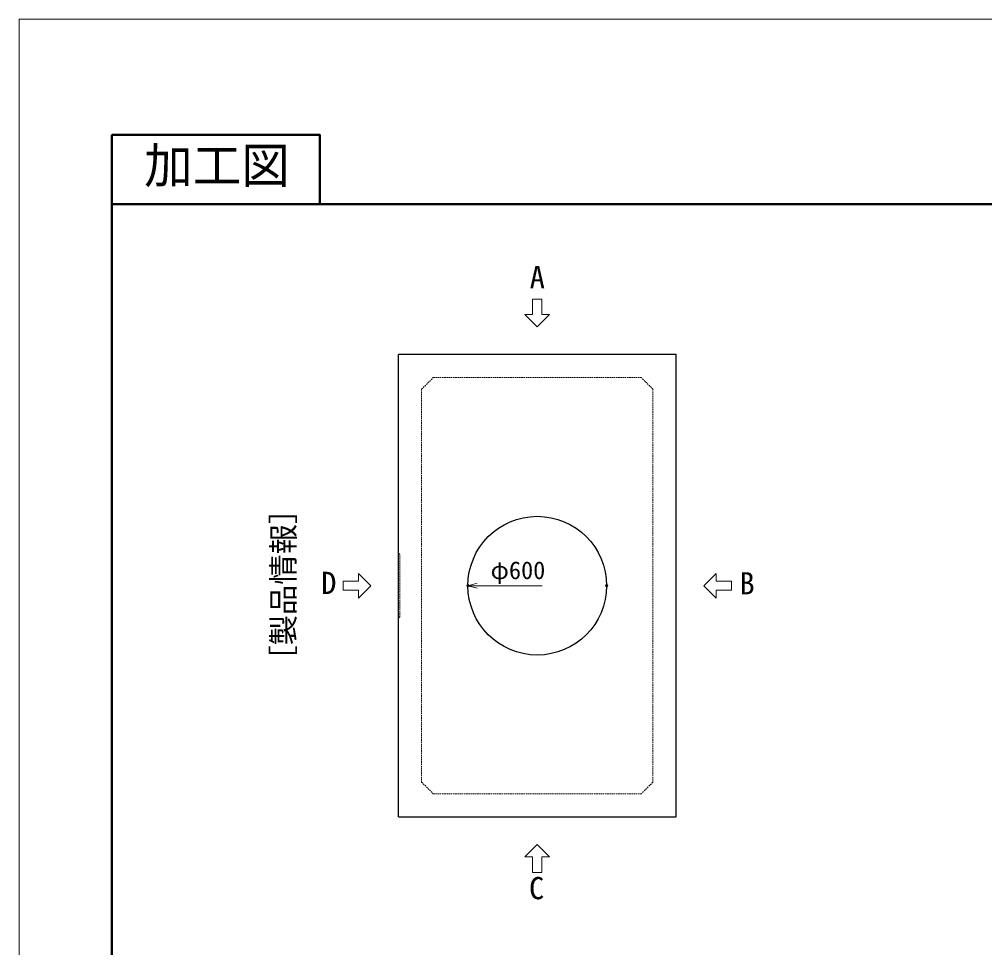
# Model space of a CAD drawing. Units: millimetres, scale not verified. Extents: x -5940 to 5940, y -4200 to 4200.
# Drawn here: x -5940 to -1765, y 184 to 4200 of the extents above; entities that cross this region are included whole.
import ezdxf
from ezdxf.enums import TextEntityAlignment as Align

# ---------------------------------------------------------------- set-up
doc = ezdxf.new("R2010")
doc.units = ezdxf.units.MM
doc.header["$LTSCALE"] = 20
doc.header["$PDMODE"] = 32
doc.header["$PDSIZE"] = 10
doc.linetypes.add('USER2', pattern=[9.525, 6.35, -3.175])
for name, color, linetype, lineweight in [('0-0_D-TTL', 158, 'Continuous', 20), ('0-1_Defpoints', 7, 'Continuous', 18), ('0-3_D-TTL-TXT', 7, 'Continuous', 13), ('0-4_D-STR-TXT', 7, 'Continuous', 13), ('0-6_D-STR-DIM', 3, 'Continuous', 18), ('0-7_0', 7, 'Continuous', 18), ('0-8_D-STR', 7, 'USER2', 13), ('0-9_D-STR-STR1', 7, 'USER2', 13)]:
    doc.layers.add(name, color=color, linetype=linetype, lineweight=lineweight)
doc.styles.add('ＭＳ ゴシック', font='')
doc.styles.get('ＭＳ ゴシック').set_extended_font_data('MS Gothic')

# ---------------------------------------------------------------- blocks, each defined once
blk = doc.blocks.new('A$C4DE05FD1')
at = {"layer": '0-0_D-TTL', "color": 143, "lineweight": 50}
for p, q in [((4000, 79000), (4000, 4000)), ((4000, 76000), (114800, 76000))]:
    blk.add_line(p, q, dxfattribs=at)
blk.add_lwpolyline([(4000, 79000), (13000, 79000), (13000, 76000)], dxfattribs=at)
at = {"layer": '0-1_Defpoints', "color": 143}
for q in [(0, 0), (118800, 84000)]:
    blk.add_line((0, 84000), q, dxfattribs=at)
at = {"layer": '0-3_D-TTL-TXT', "style": 'ＭＳ ゴシック'}
blk.add_text('加工図', height=1539, dxfattribs=at).set_placement((5399.8, 76447.4), align=Align.BOTTOM_LEFT)
blk = doc.blocks.new('_Open30')
at = {"layer": '0-7_0'}
blk.add_line((0, 0), (-20, 0), dxfattribs=at)
blk.add_lwpolyline([(-20, 5.36), (0, 0), (-20, -5.36)], dxfattribs=at)
blk = doc.blocks.new('A$C70CC1A47')
at = {"layer": '0-9_D-STR-STR1'}
for p, q in [((0, 2820), (120, 2700)), ((120, -2700), (120, 2700)), ((120, -2700), (0, -2820))]:
    blk.add_line(p, q, dxfattribs=at)
blk = doc.blocks.new('A$C478A7ADC')
at = {"layer": '0-8_D-STR', "linetype": 'Continuous', "lineweight": 25}
blk.add_line((-12000, -20000), (-12000, 20000), dxfattribs=at)
at = {"layer": '0-8_D-STR'}
for p, q in [((-10000, 17000), (-9000, 18000)), ((-9000, 18000), (9000, 18000)), ((10000, 17000), (9000, 18000)), ((10000, 17000), (10000, -17000)), ((10000, -17000), (9000, -18000))]:
    blk.add_line(p, q, dxfattribs=at)
at = {"layer": '0-8_D-STR', "linetype": 'Continuous', "lineweight": 25}
blk.add_lwpolyline([(-12000, -20000), (12000, -20000), (12000, 20000), (-12000, 20000)], dxfattribs=at)
at = {"layer": '0-8_D-STR'}
blk.add_lwpolyline([(-10000, 17000), (-10000, -17000), (-9000, -18000), (9000, -18000)], dxfattribs=at)
at = {"layer": '0-8_D-STR', "linetype": 'Continuous', "lineweight": 25}
blk.add_circle((0, 0), 6000, dxfattribs=at)
at = {"layer": '0-9_D-STR-STR1'}
blk.add_blockref('A$C70CC1A47', (-12000, 0), dxfattribs=at)
blk = doc.blocks.new('A$C13A32EE1')
at = {"layer": '0-4_D-STR-TXT'}
for p, q in [((150, 400), (150, 900)), ((0, 0), (-400, 400)), ((-150, 400), (-400, 400)), ((0, 0), (400, 400)), ((150, 400), (400, 400))]:
    blk.add_line(p, q, dxfattribs=at)
blk.add_lwpolyline([(150, 900), (-150, 900), (-150, 400)], dxfattribs=at)
blk = doc.blocks.new('A$C538415AB')
at = {"layer": '0-4_D-STR-TXT', "xscale": 2.666667, "yscale": 2.666667}
blk.add_blockref('A$C13A32EE1', (0, 22400), dxfattribs=at)
at = {"layer": '0-4_D-STR-TXT', "yscale": 2.666667}
for p, xscale, rotation in [((-14400, 0), 2.666667, 90), ((14400, 0), -2.666667, 270), ((0, -22400), -2.666667, 180)]:
    blk.add_blockref('A$C13A32EE1', p, dxfattribs=dict(at, xscale=xscale, rotation=rotation))
at = {"layer": '0-4_D-STR-TXT', "style": 'ＭＳ ゴシック'}
for s, p in [('A', (-652, 25157.1)), ('D', (-18681.2, -1298.7)), ('B', (17492.8, -1334.7)), ('C', (-714, -27704.8))]:
    blk.add_text(s, height=1924, dxfattribs=at).set_placement(p, align=Align.BOTTOM_LEFT)
blk.add_text('［製品情報］', height=1924, rotation=90, dxfattribs=at).set_placement((-20431.7, -7789.5), align=Align.BOTTOM_LEFT)

msp = doc.modelspace()

# ---------------------------------------------------------------- linework, layer by layer
at = {"layer": '0-1_Defpoints'}
for p in [(-4000, 1750), (-3400, 1750)]:
    msp.add_point(p, dxfattribs=at)
at = {"layer": '0-6_D-STR-DIM'}
msp.add_line((-3678.17, 1750), (-3960, 1750), dxfattribs=at)

# ---------------------------------------------------------------- block references
at = {"layer": '0-0_D-TTL', "xscale": 0.1, "yscale": 0.1}
msp.add_blockref('A$C4DE05FD1', (-5940, -4200), dxfattribs=at)
at = {"layer": '0-4_D-STR-TXT', "xscale": 0.05, "yscale": 0.05}
msp.add_blockref('A$C538415AB', (-3700, 1750), dxfattribs=at)
at = {"layer": '0-6_D-STR-DIM', "xscale": 2, "yscale": 2, "rotation": 180}
msp.add_blockref('_Open30', (-4000, 1750), dxfattribs=at)
at = {"layer": '0-8_D-STR', "xscale": 0.05, "yscale": 0.05}
msp.add_blockref('A$C478A7ADC', (-3700, 1750), dxfattribs=at)

# ---------------------------------------------------------------- texts
at = {"layer": '0-6_D-STR-DIM', "style": 'ＭＳ ゴシック'}
msp.add_text('φ600', height=76.98, dxfattribs=at).set_placement((-3902.05, 1755.2), align=Align.BOTTOM_LEFT)

doc.saveas('drawing.dxf')
